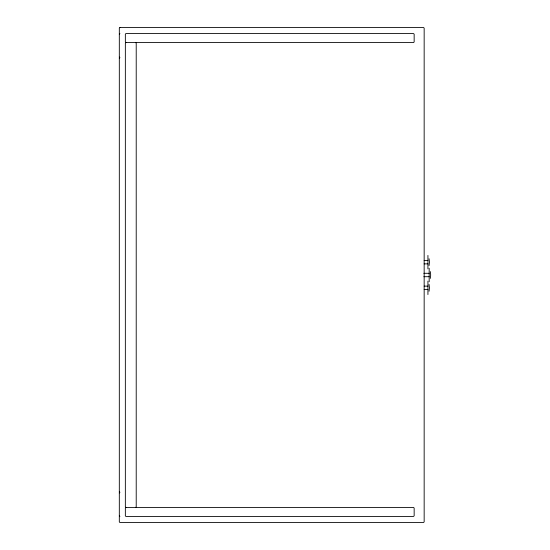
<?xml version="1.0" encoding="UTF-8"?>
<svg xmlns="http://www.w3.org/2000/svg" width="550" height="550" viewBox="0 0 550 550"><rect width="100%" height="100%" fill="white"/><g stroke="black" fill="none" stroke-linecap="round" stroke-linejoin="round"><path stroke-width="0.82" d="M429.069 265.574L429.454 262.164L429.069 258.748M430.306 278.417L430.684 275L430.306 271.583M429.069 291.252L429.454 287.836L429.069 284.426M119.316 34.141L119.914 33.536M125.95 42.591L125.352 41.986L125.352 34.141L125.95 33.536L413.435 33.536L414.157 34.141L414.157 41.986L413.435 42.591L125.95 42.591L125.352 43.196L125.352 506.804L125.95 507.409L413.435 507.409L414.157 508.014L414.157 515.859L413.435 516.464L125.95 516.464L125.352 515.859L125.352 508.014L125.95 507.409M119.316 58.286L119.914 57.681L119.316 57.076M119.316 492.924L119.914 492.319L119.316 491.714M135.609 507.409L136.214 506.804L136.214 43.196L135.609 42.591M424.139 260.452L427.934 260.452M424.139 263.869L427.934 263.869M423.857 273.295L429.172 273.295M423.857 276.705L429.172 276.705M424.139 286.131L427.934 286.131M424.139 289.548L427.934 289.548M119.316 515.859L119.914 516.464M429.172 268.269L429.172 281.731M427.934 255.427L427.934 268.895M427.934 281.105L427.934 294.573M119.914 27.5L119.316 28.105L119.316 521.895L119.914 522.5L423.555 522.5L424.16 521.895L424.16 28.105L423.555 27.5L119.914 27.5"/></g></svg>
